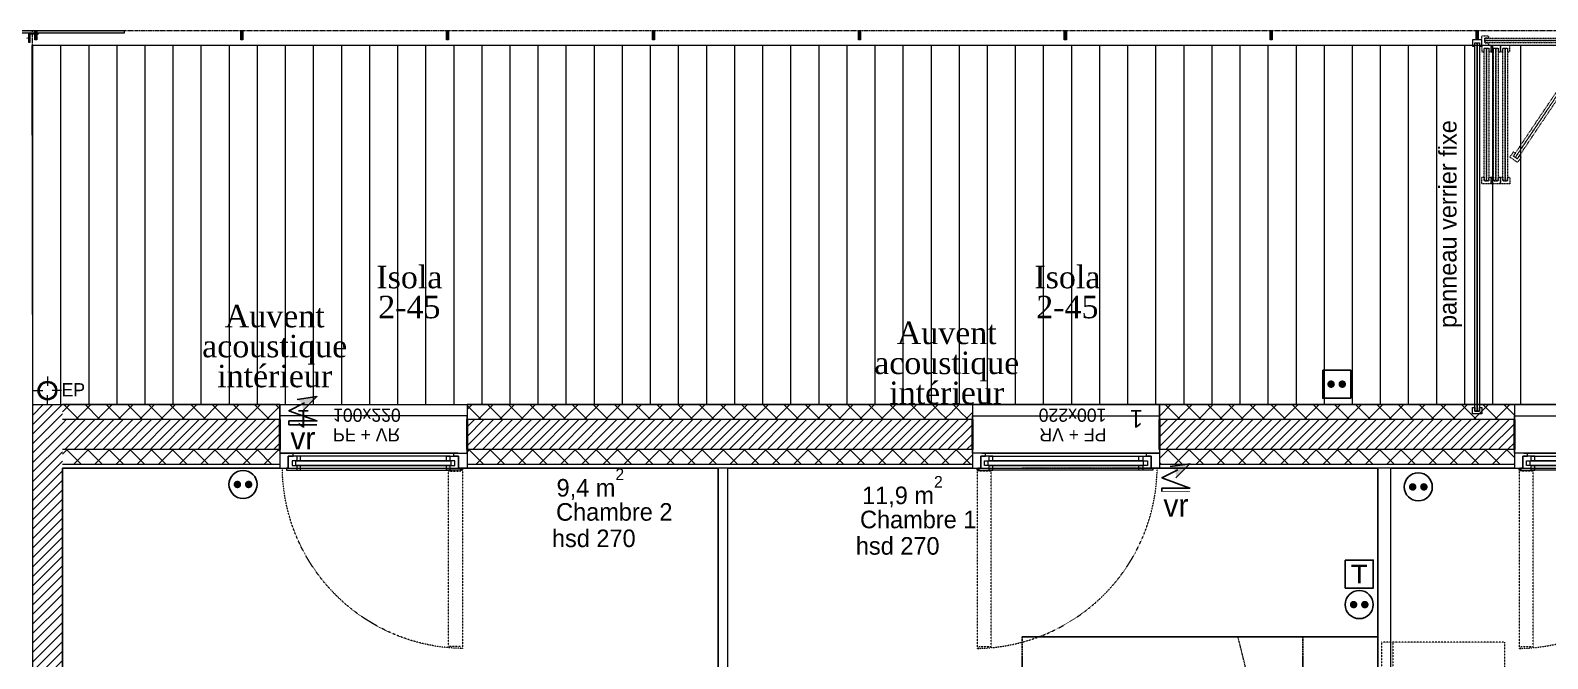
# Model space of a CAD drawing. Header units: centimetres. Extents: x 1724 to 19617, y -6503 to 8072.
# Drawn here: x 6209 to 7019, y 4779 to 5114 of the extents above; entities that cross this region are included whole.
import ezdxf

# ---------------------------------------------------------------- set-up
doc = ezdxf.new("R2010")
doc.units = ezdxf.units.CM
for name, pattern in [('ACAD_ISO03W100', [0.295276, 0.11811, -0.177165]), ('INTERROMPU2', [0.75, 0.5, -0.25]), ('Style de ligne -13', [0.147638, 0.098425, -0.049213]), ('Style de ligne -14', [0.147638, 0.098425, -0.049213]), ('Style de ligne -17', [0.347222, 0.20828, -0.138942]), ('Style de ligne -18', [0.164042, 0.054681, -0.109361]), ('Style de ligne -5', [0.20828, 0.069425, -0.138855]), ('VW-01', [0.41656, 0.20828, -0.20828])]:
    doc.linetypes.add(name, pattern=pattern)
doc.layers.add('B BATI-lumon', color=252, linetype='Continuous', lineweight=20)
doc.layers.add('B GÈnÈral', color=7, linetype='Continuous', lineweight=5)
for name, color, linetype in [('B Général', 252, 'Continuous'), ('C ANNOTATIONS-prestations', 252, 'Continuous'), ('C ANNOTATIONS-texte', 252, 'Continuous'), ('C ANNOTATIONS-texte surfaces', 252, 'Continuous'), ('D SURFACES-shab', 252, 'Continuous'), ('prlm-ELEC-CFA', 10, 'Continuous'), ('prlm-ELEC-CFO', 1, 'Continuous'), ('prlm-VMC', 93, 'Continuous')]:
    doc.layers.add(name, color=color, linetype=linetype)
doc.styles.add('Eurostile', font='Eurosti.TTF')
doc.styles.add('Eurostile (bold)', font='Eurostib.TTF')
doc.styles.add('prlm-elec-cfo', font='comic.ttf', dxfattribs={"height": 12})
doc.styles.add('prlm-vmc', font='pala.ttf', dxfattribs={"height": 14})
doc.styles.get("Standard").update_dxf_attribs({"font": 'isocp.shx', "height": 15})
pattern_1 = [(45, (0.046, -2.938), (-5.656854, 5.656854), []), (135, (0.046, -2.938), (5.656854, 5.656854), [])]
pattern_2 = [(45, (0.0456, -2.938), (2.4253472, -2.6458333), [])]
pattern_3 = [(225, (0.046, -2.938), (5.656854, -5.656854), []), (315, (0.046, -2.938), (-5.656854, -5.656854), [])]

# ---------------------------------------------------------------- blocks, each defined once
blk = doc.blocks.new('xi.PC-EXT')
at = {"layer": 'prlm-ELEC-CFO', "color": 0, "linetype": 'ByBlock', "lineweight": -2, "flags": 128}
blk.add_lwpolyline([(-7.5, 7.5), (7.5, 7.5), (7.5, -7.5), (-7.5, -7.5)], close=True, dxfattribs=at)
at = {"layer": 'prlm-ELEC-CFO', "color": 0, "linetype": 'ByBlock', "lineweight": 5, "const_width": 2}
for points in [[(-4, 0, 1), (-2, 0, 1)], [(2, 0, 1), (4, 0, 1)]]:
    blk.add_lwpolyline(points, format="xyb", close=True, dxfattribs=at)
blk = doc.blocks.new('xi.PC')
at = {"color": 0, "lineweight": 5}
blk.add_wipeout([(-7.5, -7.5), (7.5, -7.5), (7.5, 7.5), (-7.5, 7.5)], dxfattribs=at).dxf.layer = 'prlm-ELEC-CFO'
at = {"layer": 'prlm-ELEC-CFO', "color": 0, "linetype": 'ByBlock', "lineweight": 5, "const_width": 2}
for points in [[(-4, 0, 1), (-2, 0, 1)], [(2, 0, 1), (4, 0, 1)]]:
    blk.add_lwpolyline(points, format="xyb", close=True, dxfattribs=at)
at = {"layer": 'prlm-ELEC-CFO', "color": 0, "linetype": 'ByBlock', "lineweight": -2}
blk.add_circle((0, 0), 7.5, dxfattribs=at)
blk = doc.blocks.new('xi.TEL')
at = {"layer": 'prlm-ELEC-CFA', "color": 0, "linetype": 'ByBlock', "lineweight": -2, "flags": 128}
blk.add_lwpolyline([(-7.5, 7.5), (7.5, 7.5), (7.5, -7.5), (-7.5, -7.5)], close=True, dxfattribs=at)
at = {"layer": 'prlm-ELEC-CFA', "color": 0, "linetype": 'ByBlock', "insert": (0, 0), "char_height": 10, "width": 11.36, "attachment_point": 5}
blk.add_mtext('{\\fVerdana|b0|i0|c0|p34;T}', dxfattribs=at)
blk = doc.blocks.new('xi.VR')
at = {"layer": 'prlm-ELEC-CFO', "lineweight": 5}
blk.add_hatch(color=0, dxfattribs=at).paths.add_polyline_path([(-3, 6), (-0.1, 3.7), (0, 0), (7.5, 7.5)])
at = {"layer": 'prlm-ELEC-CFO', "color": 0}
for points in [[(0.95, 4.23), (-7.5, 0), (7.5, -5.5), (-7.5, -5.5), (-7.5, -7.5), (7.5, -7.5)], [(-3, 6), (7.5, 7.5), (0, 0)]]:
    blk.add_lwpolyline(points, dxfattribs=at)
blk = doc.blocks.new('Groupe-3-1')
at = {"layer": 'B Général', "color": 7, "linetype": 'Continuous', "lineweight": 5}
for p, q in [((6224.89, 5109.39), (6224.89, 4917.39)), ((6239.89, 5109.39), (6239.89, 4917.39)), ((6254.89, 5109.39), (6254.89, 4917.39)), ((6269.89, 5109.39), (6269.89, 4917.39)), ((6284.89, 5109.39), (6284.89, 4917.39)), ((6299.89, 5109.39), (6299.89, 4917.39)), ((6314.89, 5109.39), (6314.89, 4917.39)), ((6329.89, 5109.39), (6329.89, 4917.39)), ((6344.89, 5109.39), (6344.89, 4917.39)), ((6359.89, 5109.39), (6359.89, 4917.39)), ((6374.89, 5109.39), (6374.89, 4917.39)), ((6389.89, 5109.39), (6389.89, 4917.39)), ((6404.89, 5109.39), (6404.89, 4917.39)), ((6419.89, 5109.39), (6419.89, 4917.39)), ((6434.89, 5109.39), (6434.89, 4917.39)), ((6449.89, 5109.39), (6449.89, 4917.39)), ((6464.89, 5109.39), (6464.89, 4917.39)), ((6479.89, 5109.39), (6479.89, 4917.39)), ((6494.89, 5109.39), (6494.89, 4917.39)), ((6509.89, 5109.39), (6509.89, 4917.39)), ((6524.89, 5109.39), (6524.89, 4917.39)), ((6539.89, 5109.39), (6539.89, 4917.39)), ((6554.89, 5109.39), (6554.89, 4917.39)), ((6569.89, 5109.39), (6569.89, 4917.39)), ((6584.89, 5109.39), (6584.89, 4917.39)), ((6599.89, 5109.39), (6599.89, 4917.39)), ((6614.89, 5109.39), (6614.89, 4917.39)), ((6629.89, 5109.39), (6629.89, 4917.39)), ((6644.89, 5109.39), (6644.89, 4917.39)), ((6659.89, 5109.39), (6659.89, 4917.39)), ((6674.89, 5109.39), (6674.89, 4917.39)), ((6689.89, 5109.39), (6689.89, 4917.39)), ((6704.89, 5109.39), (6704.89, 4917.39)), ((6719.89, 5109.39), (6719.89, 4917.39)), ((6734.89, 5109.39), (6734.89, 4917.39)), ((6749.89, 5109.39), (6749.89, 4917.39)), ((6764.89, 5109.39), (6764.89, 4917.39)), ((6779.89, 5109.39), (6779.89, 4917.39)), ((6794.89, 5109.39), (6794.89, 4917.39)), ((6809.89, 5109.39), (6809.89, 4917.39)), ((6824.89, 5109.39), (6824.89, 4917.39)), ((6839.89, 5109.39), (6839.89, 4917.39)), ((6854.89, 5109.39), (6854.89, 4917.39)), ((6869.89, 5109.39), (6869.89, 4917.39)), ((6884.89, 5109.39), (6884.89, 4917.39)), ((6899.89, 5109.39), (6899.89, 4917.39)), ((6914.89, 5109.39), (6914.89, 4917.39)), ((6929.89, 5109.39), (6929.89, 4917.39)), ((6944.89, 5109.39), (6944.89, 4917.39)), ((6959.89, 5109.39), (6959.89, 4917.39)), ((6974.89, 5109.39), (6974.89, 4917.39)), ((6989.89, 5109.39), (6989.89, 4917.39)), ((7004.89, 5109.39), (7004.89, 4917.39))]:
    blk.add_line(p, q, dxfattribs=at)
at = {"layer": 'B Général', "color": 7, "linetype": 'Continuous', "lineweight": 13, "flags": 128}
blk.add_lwpolyline([(7803.47, 4917.39), (7803.47, 5109.39), (6209.57, 5109.39), (6209.89, 4917.39), (7638.48, 4917.39)], close=True, dxfattribs=at)
blk = doc.blocks.new('Groupe-4-1')
at = {"layer": 'B BATI-lumon', "linetype": 'ACAD_ISO03W100', "lineweight": 5, "flags": 128}
for points in [[(6984.14, 5114.39), (6987.64, 5114.39), (6987.64, 5113.15), (6985.71, 5113.15), (6985.71, 5110.65), (6987.64, 5110.65), (6987.64, 5109.39), (6984.14, 5109.39), (6984.14, 5113.39), (6984.14, 5113.39)], [(6985.71, 5113.15), (7056.56, 5113.15), (7056.56, 5111.9), (6985.71, 5111.9)], [(6985.71, 5111.9), (7056.56, 5111.9), (7056.56, 5110.65), (6985.71, 5110.65)], [(7058.14, 5114.39), (7054.64, 5114.39), (7054.64, 5113.15), (7056.56, 5113.15), (7056.56, 5110.65), (7054.64, 5110.65), (7054.64, 5109.39), (7058.14, 5109.39), (7058.14, 5113.39), (7058.14, 5113.39)]]:
    blk.add_lwpolyline(points, close=True, dxfattribs=at)
blk = doc.blocks.new('Groupe-14-1')
at = {"layer": 'B BATI-lumon', "linetype": 'ACAD_ISO03W100', "lineweight": 5, "flags": 128}
for points in [[(6984.14, 5109.39), (6984.14, 5105.89), (6985.38, 5105.89), (6985.38, 5107.81), (6987.88, 5107.81), (6987.88, 5105.89), (6989.14, 5105.89), (6989.14, 5109.39), (6985.14, 5109.39), (6985.14, 5109.39)], [(6985.38, 5036.97), (6985.38, 5107.81), (6986.63, 5107.81), (6986.63, 5036.97)], [(6986.63, 5036.97), (6986.63, 5107.81), (6987.88, 5107.81), (6987.88, 5036.97)], [(6984.14, 5035.39), (6984.14, 5038.89), (6985.38, 5038.89), (6985.38, 5036.97), (6987.88, 5036.97), (6987.88, 5038.89), (6989.14, 5038.89), (6989.14, 5035.39), (6985.14, 5035.39), (6985.14, 5035.39)]]:
    blk.add_lwpolyline(points, close=True, dxfattribs=at)
blk = doc.blocks.new('Groupe-15-1')
at = {"layer": 'B BATI-lumon', "linetype": 'ACAD_ISO03W100', "lineweight": 5, "flags": 128}
for points in [[(6989.14, 5109.39), (6989.14, 5105.89), (6990.38, 5105.89), (6990.38, 5107.81), (6992.88, 5107.81), (6992.88, 5105.89), (6994.14, 5105.89), (6994.14, 5109.39), (6990.14, 5109.39), (6990.14, 5109.39)], [(6990.38, 5036.97), (6990.38, 5107.81), (6991.63, 5107.81), (6991.63, 5036.97)], [(6991.63, 5036.97), (6991.63, 5107.81), (6992.88, 5107.81), (6992.88, 5036.97)], [(6989.14, 5035.39), (6989.14, 5038.89), (6990.38, 5038.89), (6990.38, 5036.97), (6992.88, 5036.97), (6992.88, 5038.89), (6994.14, 5038.89), (6994.14, 5035.39), (6990.14, 5035.39), (6990.14, 5035.39)]]:
    blk.add_lwpolyline(points, close=True, dxfattribs=at)
blk = doc.blocks.new('Groupe-16-1')
at = {"layer": 'B BATI-lumon', "linetype": 'ACAD_ISO03W100', "lineweight": 5, "flags": 128}
for points in [[(6994.14, 5109.39), (6994.14, 5105.89), (6995.38, 5105.89), (6995.38, 5107.81), (6997.88, 5107.81), (6997.88, 5105.89), (6999.14, 5105.89), (6999.14, 5109.39), (6995.14, 5109.39), (6995.14, 5109.39)], [(6995.38, 5036.97), (6995.38, 5107.81), (6996.63, 5107.81), (6996.63, 5036.97)], [(6996.63, 5036.97), (6996.63, 5107.81), (6997.88, 5107.81), (6997.88, 5036.97)], [(6994.14, 5035.39), (6994.14, 5038.89), (6995.38, 5038.89), (6995.38, 5036.97), (6997.88, 5036.97), (6997.88, 5038.89), (6999.14, 5038.89), (6999.14, 5035.39), (6995.14, 5035.39), (6995.14, 5035.39)]]:
    blk.add_lwpolyline(points, close=True, dxfattribs=at)
blk = doc.blocks.new('Groupe-22-1')
at = {"layer": 'B BATI-lumon', "linetype": 'ACAD_ISO03W100', "lineweight": 5, "flags": 128}
for points in [[(7041.58, 5108.34), (7002.08, 5049.53), (7001.05, 5050.22), (7040.55, 5109.04)], [(7042.62, 5107.64), (7003.12, 5048.83), (7002.08, 5049.53), (7041.58, 5108.34)], [(7040.4, 5111.04), (7038.44, 5108.13), (7039.47, 5107.44), (7040.55, 5109.04), (7042.62, 5107.64), (7041.55, 5106.05), (7042.6, 5105.34), (7044.55, 5108.25), (7041.23, 5110.48), (7041.23, 5110.48)], [(6999.14, 5049.61), (7001.09, 5052.51), (7002.12, 5051.82), (7001.05, 5050.22), (7003.12, 5048.83), (7004.2, 5050.43), (7005.24, 5049.73), (7003.29, 5046.82), (6999.97, 5049.05), (6999.97, 5049.05)]]:
    blk.add_lwpolyline(points, close=True, dxfattribs=at)
blk = doc.blocks.new('Groupe-27-1')
at = {"layer": 'B BATI-lumon', "linetype": 'Continuous', "lineweight": 5, "flags": 128}
for points in [[(6979.14, 5112.39), (6979.14, 5108.89), (6980.38, 5108.89), (6980.38, 5110.82), (6982.88, 5110.82), (6982.88, 5108.89), (6984.14, 5108.89), (6984.14, 5112.39), (6980.14, 5112.39), (6980.14, 5112.39)], [(6980.38, 4913.97), (6980.38, 5110.82), (6981.63, 5110.82), (6981.63, 4913.97)], [(6981.63, 4913.97), (6981.63, 5110.82), (6982.88, 5110.82), (6982.88, 4913.97)], [(6979.14, 4912.39), (6979.14, 4915.89), (6980.38, 4915.89), (6980.38, 4913.97), (6982.88, 4913.97), (6982.88, 4915.89), (6984.14, 4915.89), (6984.14, 4912.39), (6980.14, 4912.39), (6980.14, 4912.39)]]:
    blk.add_lwpolyline(points, close=True, dxfattribs=at)
blk = doc.blocks.new('Groupe-34-1')
at = {"layer": 'B GÈnÈral', "linetype": 'Continuous', "lineweight": 0, "true_color": 0xdddddd}
for points in [[(6211.09, 5117.41), (6212.19, 5117.41), (6212.19, 5112.41), (6211.09, 5112.41)], [(6321.09, 5117.41), (6322.19, 5117.41), (6322.19, 5112.41), (6321.09, 5112.41)], [(6431.09, 5117.41), (6432.19, 5117.41), (6432.19, 5112.41), (6431.09, 5112.41)], [(6541.09, 5117.41), (6542.19, 5117.41), (6542.19, 5112.41), (6541.09, 5112.41)], [(6651.09, 5117.41), (6652.19, 5117.41), (6652.19, 5112.41), (6651.09, 5112.41)], [(6761.09, 5117.41), (6762.19, 5117.41), (6762.19, 5112.41), (6761.09, 5112.41)], [(6871.09, 5117.41), (6872.19, 5117.41), (6872.19, 5112.41), (6871.09, 5112.41)], [(6981.09, 5117.41), (6982.19, 5117.41), (6982.19, 5112.41), (6981.09, 5112.41)]]:
    blk.add_hatch(color=254, dxfattribs=at).paths.add_polyline_path(points)
at = {"layer": 'B Général', "color": 7, "linetype": 'INTERROMPU2', "lineweight": 5, "flags": 128}
blk.add_lwpolyline([(7638.48, 4909.39), (7638.48, 4917.39), (7800.49, 4917.28), (7800.49, 5109.28), (6209.89, 5109.39), (6209.89, 5117.39), (7808.48, 5117.28), (7808.49, 4909.28)], close=True, dxfattribs=at)
at = {"layer": 'B Général', "color": 7, "linetype": 'Continuous', "lineweight": 5, "flags": 128}
for points in [[(6211.09, 5117.41), (6212.19, 5117.41), (6212.19, 5112.41), (6211.09, 5112.41)], [(6321.09, 5117.41), (6322.19, 5117.41), (6322.19, 5112.41), (6321.09, 5112.41)], [(6431.09, 5117.41), (6432.19, 5117.41), (6432.19, 5112.41), (6431.09, 5112.41)], [(6541.09, 5117.41), (6542.19, 5117.41), (6542.19, 5112.41), (6541.09, 5112.41)], [(6651.09, 5117.41), (6652.19, 5117.41), (6652.19, 5112.41), (6651.09, 5112.41)], [(6761.09, 5117.41), (6762.19, 5117.41), (6762.19, 5112.41), (6761.09, 5112.41)], [(6871.09, 5117.41), (6872.19, 5117.41), (6872.19, 5112.41), (6871.09, 5112.41)], [(6981.09, 5117.41), (6982.19, 5117.41), (6982.19, 5112.41), (6981.09, 5112.41)]]:
    blk.add_lwpolyline(points, close=True, dxfattribs=at)
at = {"layer": 'B BATI-lumon'}
for name in ['Groupe-27-1', 'Groupe-4-1', 'Groupe-14-1', 'Groupe-15-1', 'Groupe-16-1', 'Groupe-22-1']:
    blk.add_blockref(name, (0, 0), dxfattribs=at)
blk = doc.blocks.new('PF 100.220 + VR')
at = {"layer": 'B Général', "color": 7, "linetype": 'Continuous', "lineweight": 13}
for p, q in [((-50, 7), (-50, 17)), ((50, 7), (50, 17))]:
    blk.add_line(p, q, dxfattribs=at)
at = {"layer": 'B Général'}
blk.add_line((45, 9), (-45, 9), dxfattribs=at)
at = {"layer": 'B Général', "color": 7, "linetype": 'Continuous', "lineweight": 35}
for p, q in [((-50, 7), (-50, -9)), ((50, 7), (50, -9))]:
    blk.add_line(p, q, dxfattribs=at)
at = {"layer": 'B Général', "color": 7, "linetype": 'Style de ligne -14', "lineweight": 5, "flags": 128}
blk.add_lwpolyline([(47.5, 113.27), (46.5, 113.27), (46.5, 112.27), (40, 112.27), (40, 18.5), (46.5, 18.5), (46.5, 17.5), (47.5, 17.5)], close=True, dxfattribs=at)
at = {"layer": 'B Général', "lineweight": 5, "flags": 128}
for points in [[(-43, 10.5), (-43, 9), (-50, 9), (-50, 17), (-45.5, 17), (-45.5, 10.5)], [(-41, 18), (41, 18), (41, 15.5), (-41, 15.5)], [(43, 10.5), (43, 9), (50, 9), (50, 17), (45.5, 17), (45.5, 10.5)], [(-43.5, 15.5), (43.5, 15.5), (43.5, 13), (-43.5, 13)], [(-41, 13), (41, 13), (41, 10.5), (-41, 10.5)]]:
    blk.add_lwpolyline(points, close=True, dxfattribs=at)
at = {"layer": 'B Général', "color": 7, "linetype": 'Continuous', "lineweight": 5, "flags": 128}
for points in [[(-39, 15.5), (-41.5, 15.5), (-41.5, 13), (-39, 13), (-39, 10.5), (-45.5, 10.5), (-45.5, 17), (-46.5, 17), (-46.5, 18), (-39, 18)], [(39, 15.5), (41.5, 15.5), (41.5, 13), (39, 13), (39, 10.5), (45.5, 10.5), (45.5, 17), (46.5, 17), (46.5, 18), (39, 18)]]:
    blk.add_lwpolyline(points, close=True, dxfattribs=at)
at = {"layer": 'B Général', "color": 7, "linetype": 'Style de ligne -17', "lineweight": 5, "flags": 128}
blk.add_lwpolyline([(-50, 9), (50, 9), (50, -11), (-50, -11)], close=True, dxfattribs=at)
at = {"layer": 'B Général', "lineweight": 13, "flags": 128}
blk.add_lwpolyline([(-50, -9), (-50, -17), (50, -17), (50, -9)], dxfattribs=at)
at = {"layer": 'B Général'}
blk.add_circle((47, 17.5), 0.5, dxfattribs=at)
at = {"layer": 'B Général', "color": 7, "linetype": 'Style de ligne -18', "lineweight": 5}
blk.add_arc((48.78, 15.78), 97.5, 90.89734, 179.2823, dxfattribs=at)
at = {"layer": 'B Général', "insert": (-21.61, 2.64), "char_height": 7.049, "attachment_point": 1, "rotation": 360, "line_spacing_factor": 0.895453, "style": 'Eurostile'}
blk.add_mtext('PF + VR', dxfattribs=at)
at = {"layer": 'C ANNOTATIONS-prestations', "attachment_point": 1, "rotation": 360, "line_spacing_factor": 0.895453}
for s, insert, char_height, style in [('1', (-41.14, -4.78), 9.4, 'Eurostile (bold)'), ('100x220', (-21.61, -7.84), 7.049, 'Eurostile')]:
    blk.add_mtext(s, dxfattribs=dict(at, insert=insert, char_height=char_height, style=style))
blk = doc.blocks.new('EP')
at = {"layer": 'B GÈnÈral', "linetype": 'Continuous', "lineweight": 0}
h = blk.add_hatch(color=7, dxfattribs=at)
edge = h.paths.add_edge_path()
edge.add_arc((0, 0), 5, 0, 180, ccw=False)
edge.add_arc((0, 0), 5, 180, 360, ccw=False)
edge = h.paths.add_edge_path()
edge.add_arc((0, 0), 4.33, 0, 180, ccw=False)
edge.add_arc((0, 0), 4.33, 180, 360, ccw=False)
at = {"layer": 'B Général', "color": 7, "linetype": 'Continuous', "lineweight": 5}
for p, q in [((-7.5, 0), (-2.5, 0)), ((0, 7.5), (0, 2.5)), ((7.5, 0), (2.5, 0)), ((0, -7.5), (0, -2.5))]:
    blk.add_line(p, q, dxfattribs=at)
at = {"layer": 'B Général', "color": 7, "linetype": 'Continuous', "lineweight": 5, "flags": 128}
for points in [[(-5, 0, -1), (5, 0, -1)], [(-4.33, 0, -1), (4.33, 0, -1)]]:
    blk.add_lwpolyline(points, format="xyb", close=True, dxfattribs=at)
at = {"layer": 'C ANNOTATIONS-prestations', "insert": (7.5, 3.98), "char_height": 7.049, "attachment_point": 1, "line_spacing_factor": 0.895453, "style": 'Eurostile'}
blk.add_mtext('EP', dxfattribs=at)
blk = doc.blocks.new('Groupe-99-1')
at = {"layer": 'B GÈnÈral', "linetype": 'Continuous', "lineweight": 0, "true_color": 0xdddddd}
for points in [[(6158.89, 5117.39), (6258.89, 5117.39), (6258.89, 5115.89), (6158.89, 5115.89)], [(6191.89, 5112.05), (6191.89, 5115.89), (6186.89, 5115.89), (6186.89, 5115.39), (6191.39, 5115.39), (6191.39, 5110.89), (6191.89, 5110.89)], [(6207.89, 5112.05), (6207.89, 5115.89), (6212.89, 5115.89), (6212.89, 5115.39), (6208.39, 5115.39), (6208.39, 5110.89), (6207.89, 5110.89)]]:
    blk.add_hatch(color=254, dxfattribs=at).paths.add_polyline_path(points)
at = {"layer": 'B Général', "color": 7, "linetype": 'Style de ligne -5', "lineweight": 5}
for p, q in [((6191.39, 5113.14), (6193.1, 5113.14)), ((6208.39, 5113.14), (6206.68, 5113.14))]:
    blk.add_line(p, q, dxfattribs=at)
at = {"layer": 'B Général', "color": 7, "linetype": 'Continuous', "lineweight": 5, "flags": 128}
for points in [[(6158.89, 5117.39), (6258.89, 5117.39), (6258.89, 5115.89), (6158.89, 5115.89)], [(6191.89, 5112.05), (6191.89, 5115.89), (6186.89, 5115.89), (6186.89, 5115.39), (6191.39, 5115.39), (6191.39, 5110.89), (6191.89, 5110.89)], [(6207.89, 5112.05), (6207.89, 5115.89), (6212.89, 5115.89), (6212.89, 5115.39), (6208.39, 5115.39), (6208.39, 5110.89), (6207.89, 5110.89)]]:
    blk.add_lwpolyline(points, close=True, dxfattribs=at)
blk = doc.blocks.new('Frigo')
at = {"layer": 'B Général', "color": 7, "linetype": 'Style de ligne -13', "lineweight": 5, "flags": 128}
blk.add_lwpolyline([(-30, 30), (30, 30), (30, -30), (-30, -30)], close=True, dxfattribs=at)
blk.add_lwpolyline([(30, -30), (30, -36), (-30, -36), (-30, -30)], dxfattribs=at)
at = {"layer": 'B Général', "color": 7, "insert": (0, 0), "char_height": 7.05, "attachment_point": 5, "line_spacing_factor": 0.895453, "style": 'Eurostile'}
blk.add_mtext('F', dxfattribs=at)
blk = doc.blocks.new('Groupe-46-1')
at = {"layer": 'B Général', "color": 7, "linetype": 'VW-01', "lineweight": 5}
blk.add_line((70, -114.99), (-70, -80.35), dxfattribs=at)
at = {"layer": 'B Général', "linetype": 'VW-01', "flags": 128}
for points in [[(-70, 35), (70, 35), (70, -155), (-70, -155)], [(-70, -114.99), (70, -114.99), (70, -155), (-70, -155)]]:
    blk.add_lwpolyline(points, close=True, dxfattribs=at)

msp = doc.modelspace()

# ---------------------------------------------------------------- hatches: boundary and pattern name
at = {"layer": 'B GÈnÈral', "linetype": 'Continuous', "lineweight": 5}
h = msp.add_hatch(dxfattribs=at)
h.set_pattern_fill('50_BETON', style=0, pattern_type=2)
h.set_pattern_definition(pattern_2)
h.paths.add_polyline_path([(6225.934, 4914.451), (6209.934, 4914.451), (6209.934, 4288.451), (6225.934, 4288.451)])
at = {"layer": 'B GÈnÈral', "linetype": 'Continuous', "lineweight": 5, "true_color": 0x808080}
h = msp.add_hatch(dxfattribs=at)
h.set_pattern_fill('02_ISOLANT', color=8, angle=180, style=0, pattern_type=2)
h.set_pattern_definition(pattern_3)
h.paths.add_polyline_path([(7001.578, 4906.451), (7001.578, 4914.451), (6812.035, 4914.451), (6812.035, 4906.451)])
at = {"layer": 'B GÈnÈral', "linetype": 'Continuous', "lineweight": 5}
h = msp.add_hatch(dxfattribs=at)
h.set_pattern_fill('50_BETON', style=0, pattern_type=2)
h.set_pattern_definition(pattern_2)
h.paths.add_polyline_path([(6225.934, 4906.451), (6225.934, 4890.451), (6342.098, 4890.451), (6342.098, 4906.451)])
h = msp.add_hatch(dxfattribs=at)
h.set_pattern_fill('50_BETON', style=0, pattern_type=2)
h.set_pattern_definition(pattern_2)
h.paths.add_polyline_path([(7001.578, 4890.451), (7001.578, 4906.451), (6812.035, 4906.451), (6812.035, 4890.451)])
at = {"layer": 'B GÈnÈral', "linetype": 'Continuous', "lineweight": 5, "true_color": 0x808080}
h = msp.add_hatch(dxfattribs=at)
h.set_pattern_fill('02_ISOLANT', color=8, angle=180, style=0, pattern_type=2)
h.set_pattern_definition(pattern_3)
h.paths.add_polyline_path([(6712.035, 4882.451), (6712.035, 4890.451), (6442.098, 4890.451), (6442.098, 4882.451)])
h = msp.add_hatch(dxfattribs=at)
h.set_pattern_fill('02_ISOLANT', color=8, angle=180, style=0, pattern_type=2)
h.set_pattern_definition(pattern_3)
h.paths.add_polyline_path([(7001.578, 4882.451), (7001.578, 4890.451), (6812.035, 4890.451), (6812.035, 4882.451)])

# ---------------------------------------------------------------- linework, layer by layer
at = {"layer": 'B Général', "color": 7, "linetype": 'Continuous', "lineweight": 18}
for p, q in [((6209.934, 4914.451), (6209.934, 4288.451)), ((6342.098, 4906.451), (6225.934, 4906.451)), ((7001.578, 4906.451), (6812.035, 4906.451)), ((6342.098, 4890.451), (6225.934, 4890.451)), ((6712.035, 4890.451), (6442.098, 4890.451)), ((7001.578, 4890.451), (6812.035, 4890.451)), ((6225.934, 4880.451), (6225.934, 4288.451))]:
    msp.add_line(p, q, dxfattribs=at)
at = {"layer": 'B Général', "color": 7, "linetype": 'Continuous', "lineweight": 5}
for p, q in [((6209.934, 4914.451), (6209.934, 4288.451)), ((6209.934, 4914.451), (6225.934, 4914.451)), ((7001.578, 4914.451), (6812.035, 4914.451)), ((6342.098, 4906.451), (6225.934, 4906.451)), ((7001.578, 4906.451), (6812.035, 4906.451)), ((6342.098, 4890.451), (6225.934, 4890.451)), ((6712.035, 4890.451), (6442.098, 4890.451)), ((7001.578, 4890.451), (6812.035, 4890.451)), ((6225.934, 4880.451), (6225.934, 4288.451)), ((6712.035, 4882.451), (6442.098, 4882.451)), ((6712.035, 4882.451), (6442.098, 4882.451)), ((6712.035, 4880.451), (6442.098, 4880.451)), ((6576.313, 4589.452), (6576.313, 4880.451)), ((6581.313, 4589.452), (6581.313, 4880.451)), ((7001.578, 4882.451), (6812.035, 4882.451)), ((7001.578, 4882.451), (6812.035, 4882.451)), ((6935.578, 4560.451), (6935.578, 4880.451))]:
    msp.add_line(p, q, dxfattribs=at)
at = {"layer": 'B Général', "color": 7, "linetype": 'Continuous', "lineweight": 13}
for p, q in [((6442.098, 4914.451), (6442.098, 4880.451)), ((6812.035, 4914.451), (6812.035, 4880.451)), ((7001.578, 4914.451), (6812.035, 4914.451)), ((7001.578, 4914.451), (7001.578, 4880.451)), ((6712.035, 4880.451), (6442.098, 4880.451)), ((6576.313, 4589.452), (6576.313, 4880.451)), ((6581.313, 4589.452), (6581.313, 4880.451))]:
    msp.add_line(p, q, dxfattribs=at)
at = {"layer": 'B Général', "color": 154, "linetype": 'VW-01'}
for p, q in [((6738.578, 4880.451), (6928.578, 4880.451)), ((6738.578, 4790.451), (6738.578, 4650.451)), ((6928.578, 4790.451), (6738.578, 4790.451))]:
    msp.add_line(p, q, dxfattribs=at)
at = {"layer": 'D SURFACES-shab', "lineweight": 18}
for p, q in [((6225.934, 4612.45), (6225.934, 4880.451)), ((6576.313, 4880.451), (6576.313, 4612.45)), ((6581.313, 4491.452), (6581.313, 4880.451)), ((6581.313, 4880.451), (6928.578, 4880.451)), ((6935.578, 4425.449), (6935.578, 4880.451))]:
    msp.add_line(p, q, dxfattribs=at)

# ---------------------------------------------------------------- block references
at = {"layer": 'B Général', "color": 7}
for name, p in [('Groupe-99-1', (0.046, -2.938)), ('EP', (6217.934, 4921.951))]:
    msp.add_blockref(name, p, dxfattribs=at)
at = {"layer": 'B Général', "color": 7, "rotation": 180}
msp.add_blockref('PF 100.220 + VR', (7051.578, 4897.451), dxfattribs=at)
at = {"layer": 'B Général', "extrusion": (0, 0, -1), "zscale": -1, "rotation": 270}
msp.add_blockref('Groupe-46-1', (-6773.578, 4720.451), dxfattribs=at)
at = {"layer": 'B Général', "color": 7, "extrusion": (0, 0, -1), "zscale": -1, "rotation": 90}
msp.add_blockref('Frigo', (-6966.578, 4757.578), dxfattribs=at)
at = {"layer": 'prlm-ELEC-CFO'}
for name, p in [('xi.PC-EXT', (6906.681, 4925.389)), ('xi.VR', (6820.79, 4875.389)), ('xi.PC', (6322.399, 4871.793)), ('xi.PC', (6950.264, 4870.488)), ('xi.PC', (6918.719, 4807.594))]:
    msp.add_blockref(name, p, dxfattribs=at)

# ---------------------------------------------------------------- texts
at = {"layer": 'C ANNOTATIONS-prestations', "color": 7, "insert": (6973.536, 5010.927), "char_height": 9.39822, "attachment_point": 8, "rotation": 90, "line_spacing_factor": 0.895453, "style": 'Eurostile'}
msp.add_mtext('panneau verrier fixe', dxfattribs=at)
at = {"layer": 'C ANNOTATIONS-prestations', "char_height": 9.3982, "width": 66.53222, "attachment_point": 1, "line_spacing_factor": 0.895453, "style": 'Eurostile'}
for insert in [(6487.415, 4847.712), (6649.785, 4843.663)]:
    msp.add_mtext('hsd 270', dxfattribs=dict(at, insert=insert))
at = {"layer": 'C ANNOTATIONS-texte', "char_height": 9.3982, "attachment_point": 2, "line_spacing_factor": 0.895453, "style": 'Eurostile'}
for s, insert in [('Chambre 2', (6520.729, 4861.823)), ('Chambre 1', (6683.102, 4857.774))]:
    msp.add_mtext(s, dxfattribs=dict(at, insert=insert))
at = {"layer": 'C ANNOTATIONS-texte surfaces', "char_height": 9.39822, "attachment_point": 8, "line_spacing_factor": 0.895453, "style": 'Eurostile'}
for s, insert in [('9,4 m{\\H0.6667x;\\S2^ ;}', (6507.96, 4863.573)), ('11,9 m{\\H0.6667x;\\S2^ ;}', (6674.657, 4859.523))]:
    msp.add_mtext(s, dxfattribs=dict(at, insert=insert))
at = {"layer": 'prlm-VMC', "char_height": 12, "width": 20.51, "attachment_point": 5, "line_spacing_factor": 0.8, "style": 'prlm-vmc', "bg_fill": 3, "box_fill_scale": 1.1, "bg_fill_color": 256, "bg_fill_transparency": 0}
for insert in [(6411.252, 4974.549), (6762.79, 4974.549)]:
    msp.add_mtext('Isola\\P2-45', dxfattribs=dict(at, insert=insert))
at = {"layer": 'prlm-VMC', "char_height": 12, "width": 20.51, "attachment_point": 5, "line_spacing_factor": 0.8, "style": 'prlm-vmc', "bg_fill": 2}
for insert in [(6339.321, 4945.659), (6698.345, 4936.687)]:
    msp.add_mtext('Auvent acoustique intérieur', dxfattribs=dict(at, insert=insert))

# ---------------------------------------------------------------- next in the draw order: hatches: boundary and pattern name
at = {"layer": 'B GÈnÈral', "linetype": 'Continuous', "lineweight": 5, "true_color": 0x808080}
h = msp.add_hatch(dxfattribs=at)
h.set_pattern_fill('02_ISOLANT', color=8, style=0, pattern_type=2)
h.set_pattern_definition(pattern_1)
h.paths.add_polyline_path([(6225.934, 4914.451), (6225.934, 4906.451), (6342.098, 4906.451), (6342.098, 4914.451)])
h = msp.add_hatch(dxfattribs=at)
h.set_pattern_fill('02_ISOLANT', color=8, angle=180, style=0, pattern_type=2)
h.set_pattern_definition(pattern_3)
h.paths.add_polyline_path([(6712.035, 4906.451), (6712.035, 4914.451), (6442.098, 4914.451), (6442.098, 4906.451)])
at = {"layer": 'B GÈnÈral', "linetype": 'Continuous', "lineweight": 5}
h = msp.add_hatch(dxfattribs=at)
h.set_pattern_fill('50_BETON', style=0, pattern_type=2)
h.set_pattern_definition(pattern_2)
h.paths.add_polyline_path([(6712.035, 4890.451), (6712.035, 4906.451), (6442.098, 4906.451), (6442.098, 4890.451)])
at = {"layer": 'B GÈnÈral', "linetype": 'Continuous', "lineweight": 5, "true_color": 0x808080}
h = msp.add_hatch(dxfattribs=at)
h.set_pattern_fill('02_ISOLANT', color=8, style=0, pattern_type=2)
h.set_pattern_definition(pattern_1)
h.paths.add_polyline_path([(6225.934, 4890.451), (6225.934, 4882.451), (6342.098, 4882.451), (6342.098, 4890.451)])

# ---------------------------------------------------------------- next in the draw order: linework, layer by layer
at = {"layer": 'B Général', "color": 7, "linetype": 'Continuous', "lineweight": 5}
for p, q in [((6342.098, 4914.451), (6225.934, 4914.451)), ((6712.035, 4914.451), (6442.098, 4914.451)), ((6712.035, 4906.451), (6442.098, 4906.451)), ((6342.098, 4882.451), (6225.934, 4882.451)), ((6342.098, 4882.451), (6225.934, 4882.451)), ((6342.098, 4880.451), (6225.934, 4880.451)), ((7001.578, 4880.451), (6812.035, 4880.451)), ((6928.578, 4560.451), (6928.578, 4880.451))]:
    msp.add_line(p, q, dxfattribs=at)
at = {"layer": 'B Général', "color": 7, "linetype": 'Continuous', "lineweight": 13}
for p, q in [((6342.098, 4914.451), (6225.934, 4914.451)), ((6342.098, 4914.451), (6342.098, 4880.451)), ((6712.035, 4914.451), (6442.098, 4914.451)), ((6712.035, 4914.451), (6712.035, 4880.451)), ((6342.098, 4880.451), (6225.934, 4880.451)), ((7001.578, 4880.451), (6812.035, 4880.451))]:
    msp.add_line(p, q, dxfattribs=at)
at = {"layer": 'B Général', "color": 7, "linetype": 'Continuous', "lineweight": 18}
msp.add_line((6712.035, 4906.451), (6442.098, 4906.451), dxfattribs=at)
at = {"layer": 'B Général', "color": 154, "linetype": 'VW-01'}
msp.add_line((6928.578, 4880.451), (6928.578, 4790.451), dxfattribs=at)
at = {"layer": 'D SURFACES-shab', "lineweight": 18}
for p, q in [((6225.934, 4880.451), (6576.313, 4880.451)), ((6928.578, 4880.451), (6928.578, 4560.451)), ((6935.578, 4880.451), (7604.53, 4880.337))]:
    msp.add_line(p, q, dxfattribs=at)
at = {"layer": 'D SURFACES-shab', "color": 30, "linetype": 'Continuous', "lineweight": 5, "true_color": 0xff6633, "flags": 128}
msp.add_lwpolyline([(7803.519, 4914.451), (7803.519, 5106.451), (6209.934, 5106.451), (6209.934, 4914.451), (7638.53, 4914.451)], close=True, dxfattribs=at)

# ---------------------------------------------------------------- next in the draw order: block references
at = {"layer": 'B BATI-lumon', "color": 7}
msp.add_blockref('Groupe-34-1', (0.046, -2.938), dxfattribs=at)
at = {"layer": 'B Général', "color": 7}
msp.add_blockref('Groupe-3-1', (0.046, -2.938), dxfattribs=at)
at = {"layer": 'B Général', "color": 7, "xscale": -1, "rotation": 180}
msp.add_blockref('PF 100.220 + VR', (6392.098, 4897.451), dxfattribs=at)
at = {"layer": 'prlm-ELEC-CFA'}
msp.add_blockref('xi.TEL', (6918.719, 4823.894), dxfattribs=at)

# ---------------------------------------------------------------- next in the draw order: texts
at = {"layer": 'prlm-ELEC-CFO', "lineweight": 20, "insert": (6820.79, 4860.671), "char_height": 12, "attachment_point": 5, "line_spacing_factor": 0.8, "style": 'prlm-elec-cfo', "bg_fill": 3, "box_fill_scale": 1.1, "bg_fill_color": 256, "bg_fill_transparency": 0}
msp.add_mtext('vr', dxfattribs=at)

# ---------------------------------------------------------------- next in the draw order: block references
at = {"layer": 'B Général', "color": 7, "rotation": 180}
msp.add_blockref('PF 100.220 + VR', (6762.035, 4897.451), dxfattribs=at)

# ---------------------------------------------------------------- next in the draw order: texts
at = {"layer": 'prlm-ELEC-CFO', "lineweight": 20, "insert": (6354.371, 4896.493), "char_height": 12, "attachment_point": 5, "line_spacing_factor": 0.8, "style": 'prlm-elec-cfo', "bg_fill": 3, "box_fill_scale": 1.1, "bg_fill_color": 256, "bg_fill_transparency": 0}
msp.add_mtext('vr', dxfattribs=at)

# ---------------------------------------------------------------- next in the draw order: block references
at = {"layer": 'prlm-ELEC-CFO'}
msp.add_blockref('xi.VR', (6354.371, 4911.211), dxfattribs=at)

doc.saveas('drawing.dxf')
